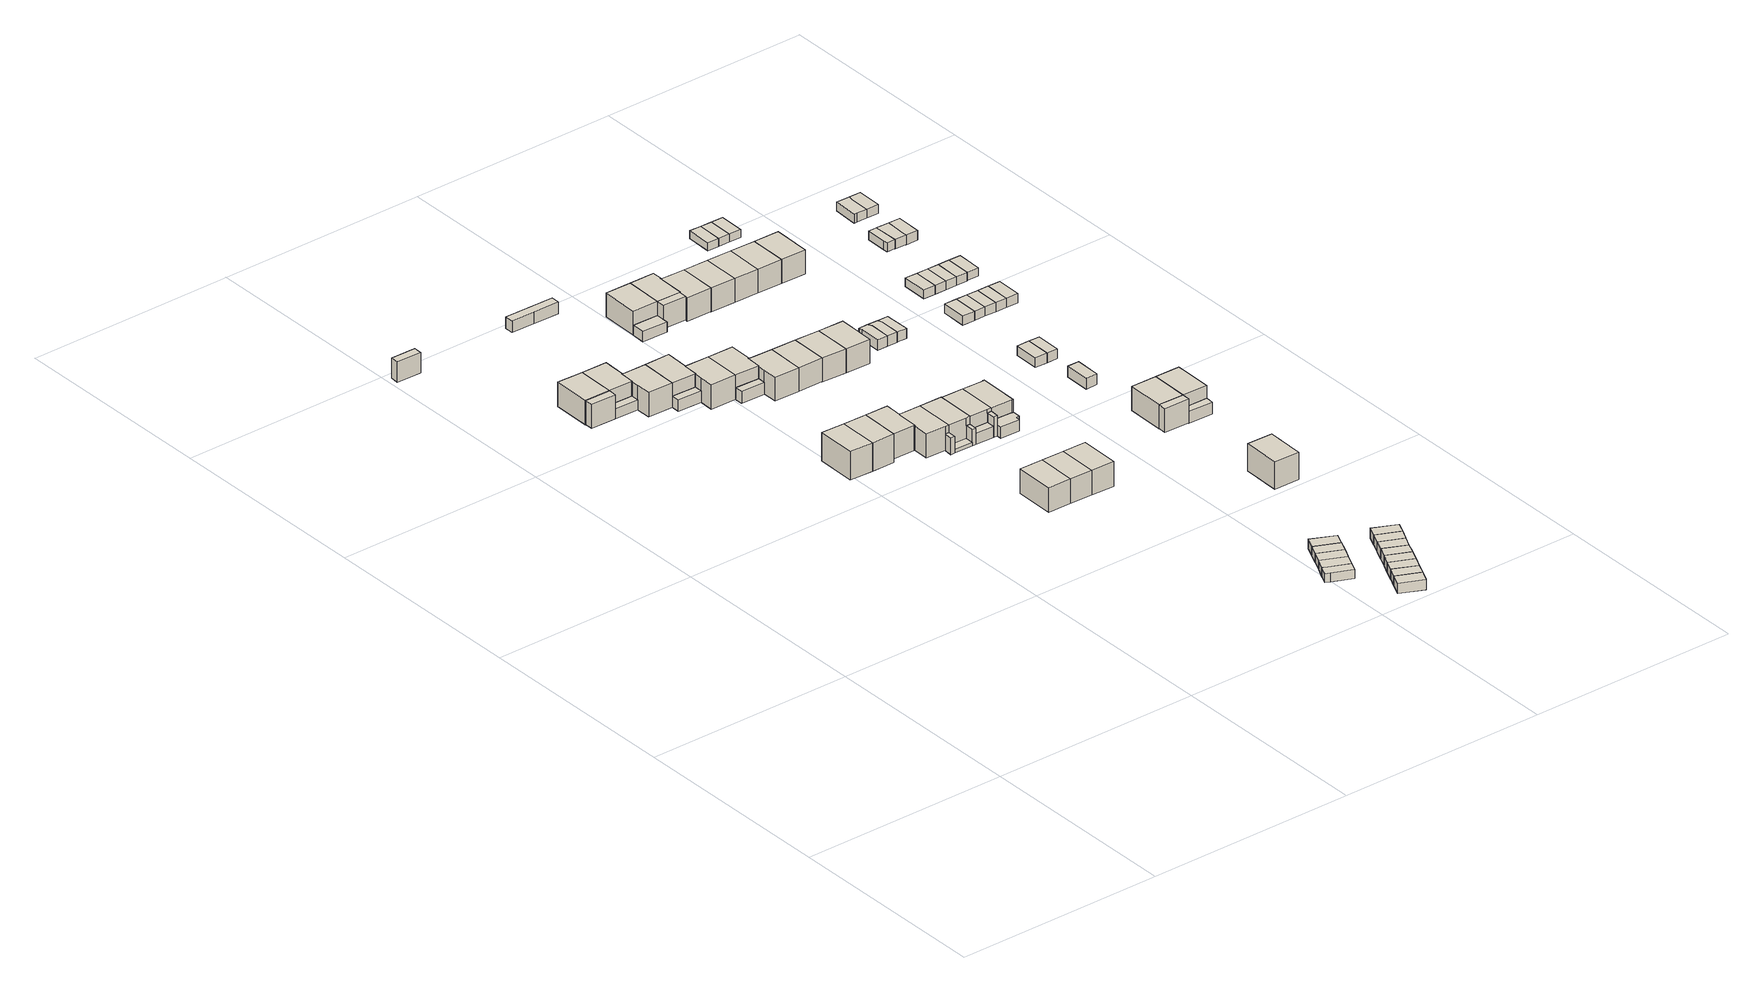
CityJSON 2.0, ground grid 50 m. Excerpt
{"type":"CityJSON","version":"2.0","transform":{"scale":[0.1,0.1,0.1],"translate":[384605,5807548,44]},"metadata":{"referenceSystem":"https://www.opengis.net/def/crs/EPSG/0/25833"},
"CityObjects":{
"building1":{"type":"Building","attributes":{"Gemeindeschluessel":"11000006","BezugspunktDach":"2200","function":"51009_1610","measuredHeight":4.75,"storeysAboveGround":0},"address":[{"country":"Germany","locality":"Berlin"}],"geometry":[{"type":"Solid","lod":"1","boundaries":[[[[0,1,2,3]],[[4,5,6,7]],[[4,7,3,2]],[[5,4,2,1]],[[6,5,1,0]],[[7,6,0,3]]]]}]},
"building2":{"type":"Building","attributes":{"Gemeindeschluessel":"11000006","function":"31001_1010"},"address":[{"country":"Germany","locality":"Berlin","thoroughfareNumber":"34","thoroughfareName":"Gronauer Weg"}],"children":["building2-1","building2-2"]},
"building2-1":{"type":"BuildingPart","attributes":{"BezugspunktDach":"2200","measuredHeight":5.74,"storeysAboveGround":2},"parents":["building2"],"geometry":[{"type":"MultiSurface","lod":"1","boundaries":[[[8,9,10,11]],[[12,13,14,15]],[[12,15,11,10]],[[13,12,10,9]],[[14,13,9,8]],[[15,14,16,17]],[[17,16,8,11]]]}]},
"building2-2":{"type":"BuildingPart","attributes":{"BezugspunktDach":"2200","measuredHeight":5.7,"storeysAboveGround":2},"parents":["building2"],"geometry":[{"type":"Solid","lod":"1","boundaries":[[[[18,8,11,19]],[[17,16,20,21]],[[17,21,19,11]],[[20,16,8,18]],[[21,20,18,19]],[[16,17,11,8]]]]}]},
"building3":{"type":"Building","attributes":{"Gemeindeschluessel":"11000006","function":"31001_1010"},"address":[{"country":"Germany","locality":"Berlin","thoroughfareNumber":"32","thoroughfareName":"Gronauer Weg"}],"children":["building3-1","building3-2"]},
"building3-1":{"type":"BuildingPart","attributes":{"BezugspunktDach":"2200","measuredHeight":5.83,"storeysAboveGround":2},"parents":["building3"],"geometry":[{"type":"MultiSurface","lod":"1","boundaries":[[[22,23,24,25,26,9,8]],[[27,28,29,30,31,32,33]],[[27,33,8,9]],[[28,27,9,26]],[[29,28,26,25]],[[30,29,25,24]],[[31,30,24,23]],[[32,31,23,22]],[[34,35,36,14,33,32,22,8]],[[14,36,35,34]]]}]},
"building3-2":{"type":"BuildingPart","attributes":{"BezugspunktDach":"2200","measuredHeight":2.44,"storeysAboveGround":2},"parents":["building3"],"geometry":[{"type":"Solid","lod":"1","boundaries":[[[[37,35,34,38]],[[14,36,39,40]],[[14,40,38,34]],[[39,36,35,37]],[[40,39,37,38]],[[36,14,34,35]]]]}]},
"building4":{"type":"Building","attributes":{"Gemeindeschluessel":"11000006","BezugspunktDach":"2200","function":"31001_1010","measuredHeight":5.81,"storeysAboveGround":2},"address":[{"country":"Germany","locality":"Berlin","thoroughfareNumber":"30","thoroughfareName":"Gronauer Weg"}],"geometry":[{"type":"Solid","lod":"1","boundaries":[[[[41,42,25,24,23,22,43,44]],[[39,36,45,46,47,48,49,50]],[[39,50,44,43]],[[36,39,43,22]],[[45,36,22,23]],[[46,45,23,24]],[[47,46,24,25]],[[48,47,25,42]],[[49,48,42,41]],[[50,49,41,44]]]]}]},
"building5":{"type":"Building","attributes":{"Gemeindeschluessel":"11000006","BezugspunktDach":"2200","function":"31001_1010","measuredHeight":6.76,"storeysAboveGround":2},"address":[{"country":"Germany","locality":"Berlin","thoroughfareNumber":"48","thoroughfareName":"Gronauer Weg"}],"geometry":[{"type":"Solid","lod":"1","boundaries":[[[[51,52,53,54]],[[55,56,57,58]],[[55,58,54,53]],[[56,55,53,52]],[[57,56,52,51]],[[58,57,51,54]]]]}]},
"building6":{"type":"Building","attributes":{"Gemeindeschluessel":"11000006","function":"31001_1010"},"address":[{"country":"Germany","locality":"Berlin","thoroughfareNumber":"28","thoroughfareName":"Gronauer Weg"}],"children":["building6-1","building6-2"]},
"building6-1":{"type":"BuildingPart","attributes":{"BezugspunktDach":"2200","measuredHeight":5.73,"storeysAboveGround":2},"parents":["building6"],"geometry":[{"type":"MultiSurface","lod":"1","boundaries":[[[59,60,61,62,63,42,41]],[[48,64,65,66,67,68,49]],[[48,49,41,42]],[[64,48,42,63]],[[65,64,63,62]],[[66,65,62,61]],[[67,66,61,60]],[[68,67,60,59]],[[69,70,71,72,59,41]],[[49,68,72,71,70,69]]]}]},
"building6-2":{"type":"BuildingPart","attributes":{"BezugspunktDach":"2200","measuredHeight":2.62,"storeysAboveGround":2},"parents":["building6"],"geometry":[{"type":"Solid","lod":"1","boundaries":[[[[73,71,70,74]],[[49,68,75,76]],[[49,76,74,70]],[[75,68,71,73]],[[76,75,73,74]],[[68,49,70,71]]]]}]},
"building7":{"type":"Building","attributes":{"Gemeindeschluessel":"11000006","BezugspunktDach":"2200","function":"31001_1010","measuredHeight":6.75,"storeysAboveGround":2},"address":[{"country":"Germany","locality":"Berlin","thoroughfareNumber":"46","thoroughfareName":"Gronauer Weg"}],"geometry":[{"type":"Solid","lod":"1","boundaries":[[[[77,78,52,51]],[[56,79,80,57]],[[56,57,51,52]],[[79,56,52,78]],[[80,79,78,77]],[[57,80,77,51]]]]}]},
"building8":{"type":"Building","attributes":{"Gemeindeschluessel":"11000006","BezugspunktDach":"2200","function":"31001_1010","measuredHeight":5.73,"storeysAboveGround":2},"address":[{"country":"Germany","locality":"Berlin","thoroughfareNumber":"26","thoroughfareName":"Gronauer Weg"}],"geometry":[{"type":"Solid","lod":"1","boundaries":[[[[81,82,62,61,60,59,83,84]],[[75,68,67,66,65,85,86,87]],[[75,87,84,83]],[[68,75,83,59]],[[67,68,59,60]],[[66,67,60,61]],[[65,66,61,62]],[[85,65,62,82]],[[86,85,82,81]],[[87,86,81,84]]]]}]},
"building9":{"type":"Building","attributes":{"Gemeindeschluessel":"11000006","BezugspunktDach":"2200","function":"51009_1610","measuredHeight":2.77,"storeysAboveGround":0},"address":[{"country":"Germany","locality":"Berlin"}],"geometry":[{"type":"Solid","lod":"1","boundaries":[[[[88,89,90,91,92,93]],[[94,95,96,97,98,99]],[[94,99,93,92]],[[95,94,92,91]],[[96,95,91,90]],[[97,96,90,89]],[[98,97,89,88]],[[99,98,88,93]]]]}]},
"building10":{"type":"Building","attributes":{"Gemeindeschluessel":"11000006","BezugspunktDach":"2200","function":"31001_1010","measuredHeight":5.86,"storeysAboveGround":2},"address":[{"country":"Germany","locality":"Berlin","thoroughfareNumber":"44","thoroughfareName":"Gronauer Weg"}],"geometry":[{"type":"Solid","lod":"1","boundaries":[[[[100,101,102,103,104,78,77]],[[105,106,107,108,109,110,111]],[[105,111,77,78]],[[106,105,78,104]],[[107,106,104,103]],[[108,107,103,102]],[[109,108,102,101]],[[110,109,101,100]],[[111,110,100,77]]]]}]},
"building11":{"type":"Building","attributes":{"Gemeindeschluessel":"11000006","BezugspunktDach":"2200","function":"31001_1010","measuredHeight":5.91,"storeysAboveGround":2},"address":[{"country":"Germany","locality":"Berlin","thoroughfareNumber":"54","thoroughfareName":"Gronauer Weg"}],"geometry":[{"type":"Solid","lod":"1","boundaries":[[[[112,113,114,115]],[[116,117,118,119]],[[116,119,115,114]],[[117,116,114,113]],[[118,117,113,112]],[[119,118,112,115]]]]}]},
"building12":{"type":"Building","attributes":{"Gemeindeschluessel":"11000006","function":"31001_1010"},"address":[{"country":"Germany","locality":"Berlin","thoroughfareNumber":"24","thoroughfareName":"Gronauer Weg"}],"children":["building12-1","building12-2"]},
"building12-1":{"type":"BuildingPart","attributes":{"BezugspunktDach":"2200","measuredHeight":5.72,"storeysAboveGround":2},"parents":["building12"],"geometry":[{"type":"MultiSurface","lod":"1","boundaries":[[[120,121,122,123,124,82,81]],[[85,125,126,127,128,129,86]],[[85,86,81,82]],[[125,85,82,124]],[[126,125,124,123]],[[127,126,123,122]],[[128,127,122,121]],[[129,128,121,120]],[[130,131,129,120,81]],[[86,129,131,130]]]}]},
"building12-2":{"type":"BuildingPart","attributes":{"BezugspunktDach":"2200","measuredHeight":2.72,"storeysAboveGround":2},"parents":["building12"],"geometry":[{"type":"Solid","lod":"1","boundaries":[[[[132,131,130,133]],[[86,129,134,135]],[[86,135,133,130]],[[134,129,131,132]],[[135,134,132,133]],[[129,86,130,131]]]]}]},
"building13":{"type":"Building","attributes":{"Gemeindeschluessel":"11000006","function":"31001_1010"},"address":[{"country":"Germany","locality":"Berlin","thoroughfareNumber":"42","thoroughfareName":"Gronauer Weg"}],"children":["building13-1","building13-2"]},
"building13-1":{"type":"BuildingPart","attributes":{"BezugspunktDach":"2200","measuredHeight":5.77,"storeysAboveGround":2},"parents":["building13"],"geometry":[{"type":"MultiSurface","lod":"1","boundaries":[[[136,137,138,103,102,101,100,139]],[[140,141,142,143,144,145,146,147]],[[140,147,139,100]],[[141,140,100,101]],[[142,141,101,102]],[[143,142,102,103]],[[144,143,103,138]],[[145,144,138,137]],[[147,146,136,139]],[[145,148,149,146]]]}]},
"building13-2":{"type":"BuildingPart","attributes":{"BezugspunktDach":"2200","measuredHeight":4.02,"storeysAboveGround":2},"parents":["building13"],"geometry":[{"type":"Solid","lod":"1","boundaries":[[[[150,148,149,151]],[[146,145,152,153]],[[146,153,151,149]],[[152,145,148,150]],[[153,152,150,151]],[[145,146,149,148]]]]}]},
"building14":{"type":"Building","attributes":{"Gemeindeschluessel":"11000006","BezugspunktDach":"2200","function":"31001_1010","measuredHeight":5.62,"storeysAboveGround":2},"address":[{"country":"Germany","locality":"Berlin","thoroughfareNumber":"22","thoroughfareName":"Gronauer Weg"}],"geometry":[{"type":"Solid","lod":"1","boundaries":[[[[154,155,156,157,158,159,160,161]],[[162,163,164,165,166,167,168,169]],[[162,169,161,160]],[[163,162,160,159]],[[164,163,159,158]],[[165,164,158,157]],[[166,165,157,156]],[[167,166,156,155]],[[168,167,155,154]],[[169,168,154,161]]]]}]},
"building15":{"type":"Building","attributes":{"Gemeindeschluessel":"11000006","BezugspunktDach":"2200","function":"31001_1010","measuredHeight":5.91,"storeysAboveGround":2},"address":[{"country":"Germany","locality":"Berlin","thoroughfareNumber":"52","thoroughfareName":"Gronauer Weg"}],"geometry":[{"type":"Solid","lod":"1","boundaries":[[[[170,171,113,112]],[[117,172,173,118]],[[117,118,112,113]],[[172,117,113,171]],[[173,172,171,170]],[[118,173,170,112]]]]}]},
"building16":{"type":"Building","attributes":{"Gemeindeschluessel":"11000006","BezugspunktDach":"2200","function":"51009_1610","measuredHeight":0.943,"storeysAboveGround":0},"address":[{"country":"Germany","locality":"Berlin"}],"geometry":[{"type":"Solid","lod":"1","boundaries":[[[[174,175,176,177]],[[145,178,179,152]],[[145,152,177,176]],[[178,145,176,175]],[[179,178,175,174]],[[152,179,174,177]]]]}]},
"building17":{"type":"Building","attributes":{"Gemeindeschluessel":"11000006","BezugspunktDach":"2200","function":"31001_2463","measuredHeight":2.13,"storeysAboveGround":1},"address":[{"country":"Germany","locality":"Berlin","thoroughfareNumber":"39 (1)","thoroughfareName":"Westfalenring"}],"geometry":[{"type":"Solid","lod":"1","boundaries":[[[[180,181,182,183,184,185]],[[186,187,188,189,190,191]],[[186,191,185,184]],[[187,186,184,183]],[[188,187,183,182]],[[189,188,182,181]],[[190,189,181,180]],[[191,190,180,185]]]]}]},
"building18":{"type":"Building","attributes":{"Gemeindeschluessel":"11000006","function":"31001_1010"},"address":[{"country":"Germany","locality":"Berlin","thoroughfareNumber":"40","thoroughfareName":"Gronauer Weg"}],"children":["building18-1","building18-2"]},
"building18-1":{"type":"BuildingPart","attributes":{"BezugspunktDach":"2200","measuredHeight":5.74,"storeysAboveGround":2},"parents":["building18"],"geometry":[{"type":"MultiSurface","lod":"1","boundaries":[[[192,193,194,138,137]],[[144,195,196,178,145]],[[144,145,137,138]],[[195,144,138,194]],[[196,195,194,193]],[[197,198,193,192]],[[145,178,192,137]],[[178,196,198,197]]]}]},
"building18-2":{"type":"BuildingPart","attributes":{"BezugspunktDach":"2200","measuredHeight":3.87,"storeysAboveGround":2},"parents":["building18"],"geometry":[{"type":"Solid","lod":"1","boundaries":[[[[199,198,197,200]],[[178,196,201,179]],[[178,179,200,197]],[[201,196,198,199]],[[179,201,199,200]],[[196,178,197,198]]]]}]},
"building19":{"type":"Building","attributes":{"Gemeindeschluessel":"11000006","function":"31001_1010"},"address":[{"country":"Germany","locality":"Berlin","thoroughfareNumber":"14","thoroughfareName":"Gronauer Weg"}],"children":["building19-1","building19-2"]},
"building19-1":{"type":"BuildingPart","attributes":{"BezugspunktDach":"2200","measuredHeight":5.7,"storeysAboveGround":2},"parents":["building19"],"geometry":[{"type":"MultiSurface","lod":"1","boundaries":[[[202,203,204,205]],[[206,207,208,209]],[[206,209,205,204]],[[207,206,204,203]],[[208,207,203,202]],[[210,211,208,209,208,202,205]],[[209,208,211,210]]]}]},
"building19-2":{"type":"BuildingPart","attributes":{"BezugspunktDach":"2200","measuredHeight":2.43,"storeysAboveGround":2},"parents":["building19"],"geometry":[{"type":"Solid","lod":"1","boundaries":[[[[212,213,211,210,214]],[[209,208,215,216,217]],[[209,217,214,210]],[[215,208,211,213]],[[216,215,213,212]],[[217,216,212,214]],[[209,210,211,208]]]]}]},
"building20":{"type":"Building","attributes":{"Gemeindeschluessel":"11000006","BezugspunktDach":"2200","function":"31001_2463","measuredHeight":2.17,"storeysAboveGround":1},"address":[{"country":"Germany","locality":"Berlin","thoroughfareNumber":"36 (1)","thoroughfareName":"Gronauer Weg"}],"geometry":[{"type":"Solid","lod":"1","boundaries":[[[[183,182,218,219,184]],[[220,221,222,223,224]],[[220,224,184,219]],[[221,220,219,218]],[[222,221,218,182]],[[223,222,182,183]],[[224,223,183,184]]]]}]},
"building21":{"type":"Building","attributes":{"Gemeindeschluessel":"11000006","BezugspunktDach":"2200","function":"31001_1010","measuredHeight":5.66,"storeysAboveGround":2},"address":[{"country":"Germany","locality":"Berlin","thoroughfareNumber":"20","thoroughfareName":"Gronauer Weg"}],"geometry":[{"type":"Solid","lod":"1","boundaries":[[[[225,226,155,154]],[[167,227,228,168]],[[167,168,154,155]],[[227,167,155,226]],[[228,227,226,225]],[[168,228,225,154]]]]}]},
"building22":{"type":"Building","attributes":{"Gemeindeschluessel":"11000006","BezugspunktDach":"2200","function":"31001_1010","measuredHeight":5.88,"storeysAboveGround":2},"address":[{"country":"Germany","locality":"Berlin","thoroughfareNumber":"50","thoroughfareName":"Gronauer Weg"}],"geometry":[{"type":"Solid","lod":"1","boundaries":[[[[229,230,231,171,170]],[[172,232,233,234,173]],[[172,173,170,171]],[[232,172,171,231]],[[233,232,231,230]],[[234,233,230,229]],[[173,234,229,170]]]]}]},
"building23":{"type":"Building","attributes":{"Gemeindeschluessel":"11000006","BezugspunktDach":"2200","function":"51009_1610","measuredHeight":2.6,"storeysAboveGround":0},"address":[{"country":"Germany","locality":"Berlin"}],"geometry":[{"type":"Solid","lod":"1","boundaries":[[[[235,236,237,238]],[[196,239,240,201]],[[196,201,238,237]],[[239,196,237,236]],[[240,239,236,235]],[[201,240,235,238]]]]}]},
"building24":{"type":"Building","attributes":{"Gemeindeschluessel":"11000006","BezugspunktDach":"2200","function":"31001_2463","measuredHeight":2.2,"storeysAboveGround":1},"address":[{"country":"Germany","locality":"Berlin","thoroughfareNumber":"54 (1)","thoroughfareName":"Gronauer Weg"}],"geometry":[{"type":"Solid","lod":"1","boundaries":[[[[218,241,242,219]],[[243,244,221,220]],[[243,220,219,242]],[[244,243,242,241]],[[221,244,241,218]],[[220,221,218,219]]]]}]},
"building25":{"type":"Building","attributes":{"Gemeindeschluessel":"11000006","BezugspunktDach":"2200","function":"31001_2463","measuredHeight":2.37,"storeysAboveGround":1},"address":[{"country":"Germany","locality":"Berlin","thoroughfareNumber":"37 (1)","thoroughfareName":"Gronauer Weg"}],"geometry":[{"type":"Solid","lod":"1","boundaries":[[[[245,246,247,248]],[[249,250,251,252]],[[249,252,248,247]],[[250,249,247,246]],[[251,250,246,245]],[[252,251,245,248]]]]}]},
"building26":{"type":"Building","attributes":{"Gemeindeschluessel":"11000006","BezugspunktDach":"2200","function":"51009_1610","measuredHeight":5.59,"storeysAboveGround":0},"address":[{"country":"Germany","locality":"Berlin"}],"geometry":[{"type":"Solid","lod":"1","boundaries":[[[[253,254,202,255]],[[256,257,258,259]],[[256,259,255,202]],[[257,256,202,254]],[[258,257,254,253]],[[259,258,253,255]]]]}]},
"building27":{"type":"Building","attributes":{"Gemeindeschluessel":"11000006","function":"31001_1010"},"address":[{"country":"Germany","locality":"Berlin","thoroughfareNumber":"38","thoroughfareName":"Gronauer Weg"}],"children":["building27-1","building27-2"]},
"building27-1":{"type":"BuildingPart","attributes":{"BezugspunktDach":"2200","measuredHeight":5.71,"storeysAboveGround":2},"parents":["building27"],"geometry":[{"type":"MultiSurface","lod":"1","boundaries":[[[260,261,262,263,264]],[[195,265,266,239,196]],[[195,196,264,263]],[[265,195,263,262]],[[266,265,262,261]],[[267,268,261,260]],[[196,239,260,264]],[[239,266,268,267]]]}]},
"building27-2":{"type":"BuildingPart","attributes":{"BezugspunktDach":"2200","measuredHeight":4.93,"storeysAboveGround":2},"parents":["building27"],"geometry":[{"type":"MultiSurface","lod":"1","boundaries":[[[269,268,267,270]],[[239,266,271,240]],[[239,240,270,267]],[[266,239,266,272]],[[271,266,268,269]],[[240,271,269,270]],[[272,266,239,267,268]]]}]},
"building28":{"type":"Building","attributes":{"Gemeindeschluessel":"11000006","BezugspunktDach":"2200","function":"31001_2463","measuredHeight":2.23,"storeysAboveGround":1},"address":[{"country":"Germany","locality":"Berlin","thoroughfareNumber":"26 (1)","thoroughfareName":"Gronauer Weg"}],"geometry":[{"type":"Solid","lod":"1","boundaries":[[[[241,273,274,242]],[[275,276,244,243]],[[275,243,242,274]],[[276,275,274,273]],[[244,276,273,241]],[[243,244,241,242]]]]}]},
"building29":{"type":"Building","attributes":{"Gemeindeschluessel":"11000006","BezugspunktDach":"2200","function":"31001_2463","measuredHeight":2.43,"storeysAboveGround":1},"address":[{"country":"Germany","locality":"Berlin","thoroughfareNumber":"38 (1)","thoroughfareName":"Gronauer Weg"}],"geometry":[{"type":"Solid","lod":"1","boundaries":[[[[246,277,278,247]],[[279,280,250,249]],[[279,249,247,278]],[[280,279,278,277]],[[250,280,277,246]],[[249,250,246,247]]]]}]},
"building30":{"type":"Building","attributes":{"Gemeindeschluessel":"11000006","BezugspunktDach":"2200","function":"31001_1010","measuredHeight":5.65,"storeysAboveGround":2},"address":[{"country":"Germany","locality":"Berlin","thoroughfareNumber":"12","thoroughfareName":"Gronauer Weg"}],"geometry":[{"type":"Solid","lod":"1","boundaries":[[[[254,281,282,283,284,203,202]],[[207,285,286,287,288,289,208]],[[207,208,202,203]],[[285,207,203,284]],[[286,285,284,283]],[[287,286,283,282]],[[288,287,282,281]],[[289,288,281,254]],[[208,289,254,202]]]]}]},
"building31":{"type":"Building","attributes":{"Gemeindeschluessel":"11000006","BezugspunktDach":"2200","function":"31001_2463","measuredHeight":2.23,"storeysAboveGround":1},"address":[{"country":"Germany","locality":"Berlin","thoroughfareNumber":"28 (1)","thoroughfareName":"Gronauer Weg"}],"geometry":[{"type":"Solid","lod":"1","boundaries":[[[[273,290,291,274]],[[292,293,276,275]],[[292,275,274,291]],[[293,292,291,290]],[[276,293,290,273]],[[275,276,273,274]]]]}]},
"building32":{"type":"Building","attributes":{"Gemeindeschluessel":"11000006","BezugspunktDach":"2200","function":"31001_1010","measuredHeight":5.7,"storeysAboveGround":2},"address":[{"country":"Germany","locality":"Berlin","thoroughfareNumber":"18","thoroughfareName":"Gronauer Weg"}],"geometry":[{"type":"Solid","lod":"1","boundaries":[[[[294,295,226,225]],[[296,297,298,299]],[[296,299,225,226]],[[297,296,226,295]],[[298,297,295,294]],[[299,298,294,225]]]]}]},
"building33":{"type":"Building","attributes":{"Gemeindeschluessel":"11000006","BezugspunktDach":"2200","function":"31001_2463","measuredHeight":2.46,"storeysAboveGround":1},"address":[{"country":"Germany","locality":"Berlin","thoroughfareNumber":"40 (1)","thoroughfareName":"Gronauer Weg"}],"geometry":[{"type":"Solid","lod":"1","boundaries":[[[[277,300,301,278]],[[302,303,304,305]],[[302,305,278,301]],[[303,302,301,300]],[[304,303,300,277]],[[305,304,277,278]]]]}]},
"building34":{"type":"Building","attributes":{"Gemeindeschluessel":"11000006","BezugspunktDach":"2200","function":"31001_2463","measuredHeight":2.47,"storeysAboveGround":1},"address":[{"country":"Germany","locality":"Berlin","thoroughfareNumber":"42 (1)","thoroughfareName":"Gronauer Weg"}],"geometry":[{"type":"Solid","lod":"1","boundaries":[[[[300,306,307,301]],[[308,309,303,302]],[[308,302,301,307]],[[309,308,307,306]],[[303,309,306,300]],[[302,303,300,301]]]]}]},
"building35":{"type":"Building","attributes":{"Gemeindeschluessel":"11000006","function":"31001_1010"},"address":[{"country":"Germany","locality":"Berlin","thoroughfareNumber":"36","thoroughfareName":"Gronauer Weg"}],"children":["building35-1","building35-2"]},
"building35-1":{"type":"BuildingPart","attributes":{"BezugspunktDach":"2200","measuredHeight":5.7,"storeysAboveGround":2},"parents":["building35"],"geometry":[{"type":"MultiSurface","lod":"1","boundaries":[[[310,311,312,313,314,315,262,261]],[[265,316,317,318,319,320,321,266]],[[265,266,261,262]],[[316,265,262,315]],[[317,316,315,314]],[[318,317,314,313]],[[319,318,313,312]],[[320,322,323,312,311]],[[321,320,311,310]],[[324,325,310,261]],[[319,323,322,320]],[[266,321,325,324]]]}]},
"building35-2":{"type":"BuildingPart","attributes":{"BezugspunktDach":"2200","measuredHeight":2.66,"storeysAboveGround":2},"parents":["building35"],"geometry":[{"type":"Solid","lod":"1","boundaries":[[[[326,327,328,323,322,325,324,329,330]],[[271,266,321,320,319,331,332,333,334]],[[271,334,330,329]],[[266,271,329,324]],[[320,321,325,322]],[[331,319,323,328]],[[332,331,328,327]],[[333,332,327,326]],[[334,333,326,330]],[[321,266,324,325]],[[319,320,322,323]]]]}]},
"building36":{"type":"Building","attributes":{"Gemeindeschluessel":"11000006","BezugspunktDach":"2200","function":"31001_1010","measuredHeight":5.66,"storeysAboveGround":2},"address":[{"country":"Germany","locality":"Berlin","thoroughfareNumber":"10","thoroughfareName":"Gronauer Weg"}],"geometry":[{"type":"Solid","lod":"1","boundaries":[[[[335,336,337,338,339,340,341,342]],[[343,289,288,287,286,344,345,346]],[[343,346,342,341]],[[289,343,341,340]],[[288,289,340,339]],[[287,288,339,338]],[[286,287,338,337]],[[344,286,337,336]],[[345,344,336,335]],[[346,345,335,342]]]]}]},
"building37":{"type":"Building","attributes":{"Gemeindeschluessel":"11000006","BezugspunktDach":"2200","function":"31001_2463","measuredHeight":2.47,"storeysAboveGround":1},"address":[{"country":"Germany","locality":"Berlin","thoroughfareNumber":"44 (1)","thoroughfareName":"Gronauer Weg"}],"geometry":[{"type":"Solid","lod":"1","boundaries":[[[[306,347,348,307]],[[349,350,309,308]],[[349,308,307,348]],[[350,349,348,347]],[[309,350,347,306]],[[308,309,306,307]]]]}]},
"building38":{"type":"Building","attributes":{"Gemeindeschluessel":"11000006","BezugspunktDach":"2200","function":"31001_1010","measuredHeight":5.75,"storeysAboveGround":2},"address":[{"country":"Germany","locality":"Berlin","thoroughfareNumber":"16","thoroughfareName":"Gronauer Weg"}],"geometry":[{"type":"Solid","lod":"1","boundaries":[[[[351,352,295,294]],[[297,353,354,298]],[[297,298,294,295]],[[353,297,295,352]],[[354,353,352,351]],[[298,354,351,294]]]]}]},
"building39":{"type":"Building","attributes":{"Gemeindeschluessel":"11000006","BezugspunktDach":"2200","function":"31001_2463","measuredHeight":2.47,"storeysAboveGround":1},"address":[{"country":"Germany","locality":"Berlin","thoroughfareNumber":"48 (1)","thoroughfareName":"Gronauer Weg"}],"geometry":[{"type":"Solid","lod":"1","boundaries":[[[[347,355,356,348]],[[357,358,350,349]],[[357,349,348,356]],[[358,357,356,355]],[[350,358,355,347]],[[349,350,347,348]]]]}]},
"building40":{"type":"Building","attributes":{"Gemeindeschluessel":"11000006","BezugspunktDach":"2200","function":"31001_2463","measuredHeight":2.46,"storeysAboveGround":1},"address":[{"country":"Germany","locality":"Berlin","thoroughfareNumber":"16 (1)","thoroughfareName":"Gronauer Weg"}],"geometry":[{"type":"Solid","lod":"1","boundaries":[[[[355,359,360,356]],[[361,362,363,364]],[[361,364,356,360]],[[362,361,360,359]],[[363,362,359,355]],[[364,363,355,356]]]]}]},
"building41":{"type":"Building","attributes":{"Gemeindeschluessel":"11000006","BezugspunktDach":"2200","function":"31001_2463","measuredHeight":2.42,"storeysAboveGround":1},"address":[{"country":"Germany","locality":"Berlin","thoroughfareNumber":"35 (1)","thoroughfareName":"Gronauer Weg"}],"geometry":[{"type":"Solid","lod":"1","boundaries":[[[[359,365,366,360]],[[367,368,362,361]],[[367,361,360,366]],[[368,367,366,365]],[[362,368,365,359]],[[361,362,359,360]]]]}]},
"building42":{"type":"Building","attributes":{"Gemeindeschluessel":"11000006","BezugspunktDach":"2200","function":"31001_1010","measuredHeight":5.71,"storeysAboveGround":2},"address":[{"country":"Germany","locality":"Berlin","thoroughfareNumber":"8","thoroughfareName":"Gronauer Weg"}],"geometry":[{"type":"Solid","lod":"1","boundaries":[[[[369,370,336,335]],[[371,372,373,374]],[[371,374,335,336]],[[372,371,336,370]],[[373,372,370,369]],[[374,373,369,335]]]]}]},
"building43":{"type":"Building","attributes":{"Gemeindeschluessel":"11000006","BezugspunktDach":"2200","function":"31001_2463","measuredHeight":2.44,"storeysAboveGround":1},"address":[{"country":"Germany","locality":"Berlin","thoroughfareNumber":"14 (1)","thoroughfareName":"Gronauer Weg"}],"geometry":[{"type":"Solid","lod":"1","boundaries":[[[[375,376,377,378,379,380]],[[381,382,383,384,385,386]],[[381,386,380,379]],[[382,381,379,378]],[[383,382,378,377]],[[384,383,377,376]],[[385,384,376,375]],[[386,385,375,380]]]]}]},
"building44":{"type":"Building","attributes":{"Gemeindeschluessel":"11000006","BezugspunktDach":"2200","function":"31001_1010","measuredHeight":5.7,"storeysAboveGround":2},"address":[{"country":"Germany","locality":"Berlin","thoroughfareNumber":"6","thoroughfareName":"Gronauer Weg"}],"geometry":[{"type":"Solid","lod":"1","boundaries":[[[[387,388,370,369]],[[372,389,390,373]],[[372,373,369,370]],[[389,372,370,388]],[[390,389,388,387]],[[373,390,387,369]]]]}]},
"building45":{"type":"Building","attributes":{"Gemeindeschluessel":"11000006","BezugspunktDach":"2200","function":"31001_2463","measuredHeight":2.44,"storeysAboveGround":1},"address":[{"country":"Germany","locality":"Berlin","thoroughfareNumber":"12 (1)","thoroughfareName":"Gronauer Weg"}],"geometry":[{"type":"Solid","lod":"1","boundaries":[[[[378,377,391,392,393,379]],[[394,395,396,383,382,381]],[[394,381,379,393]],[[395,394,393,392]],[[396,395,392,391]],[[383,396,391,377]],[[382,383,377,378]],[[381,382,378,379]]]]}]},
"building46":{"type":"Building","attributes":{"Gemeindeschluessel":"11000006","BezugspunktDach":"2200","function":"31001_1010","measuredHeight":6.57,"storeysAboveGround":2},"address":[{"country":"Germany","locality":"Berlin","thoroughfareNumber":"43","thoroughfareName":"Gronauer Weg"}],"geometry":[{"type":"Solid","lod":"1","boundaries":[[[[397,398,399,400]],[[401,402,403,404]],[[401,404,400,399]],[[402,401,399,398]],[[403,402,398,397]],[[404,403,397,400]]]]}]},
"building47":{"type":"Building","attributes":{"Gemeindeschluessel":"11000006","BezugspunktDach":"2200","function":"31001_2463","measuredHeight":2.41,"storeysAboveGround":1},"address":[{"country":"Germany","locality":"Berlin","thoroughfareNumber":"6 (1)","thoroughfareName":"Gronauer Weg"}],"geometry":[{"type":"Solid","lod":"1","boundaries":[[[[392,391,405,406,393]],[[407,408,409,410,411]],[[407,411,393,406]],[[408,407,406,405]],[[409,408,405,391]],[[410,409,391,392]],[[411,410,392,393]]]]}]},
"building48":{"type":"Building","attributes":{"Gemeindeschluessel":"11000006","BezugspunktDach":"2200","function":"31001_1010","measuredHeight":5.68,"storeysAboveGround":2},"address":[{"country":"Germany","locality":"Berlin","thoroughfareNumber":"4","thoroughfareName":"Gronauer Weg"}],"geometry":[{"type":"Solid","lod":"1","boundaries":[[[[412,413,388,387]],[[389,414,415,390]],[[389,390,387,388]],[[414,389,388,413]],[[415,414,413,412]],[[390,415,412,387]]]]}]},
"building49":{"type":"Building","attributes":{"Gemeindeschluessel":"11000006","BezugspunktDach":"2200","function":"51009_1610","measuredHeight":5.75,"storeysAboveGround":0},"address":[{"country":"Germany","locality":"Berlin"}],"geometry":[{"type":"Solid","lod":"1","boundaries":[[[[416,417,418,419]],[[420,421,422,423]],[[420,423,419,418]],[[421,420,418,417]],[[422,421,417,416]],[[423,422,416,419]]]]}]},
"building50":{"type":"Building","attributes":{"Gemeindeschluessel":"11000006","BezugspunktDach":"2200","function":"31001_1010","measuredHeight":5.81,"storeysAboveGround":2},"address":[{"country":"Germany","locality":"Berlin","thoroughfareNumber":"33","thoroughfareName":"Gronauer Weg"}],"geometry":[{"type":"Solid","lod":"1","boundaries":[[[[417,424,425,418]],[[426,427,428,429]],[[426,429,418,425]],[[427,426,425,424]],[[428,427,424,417]],[[429,428,417,418]]]]}]},
"building51":{"type":"Building","attributes":{"Gemeindeschluessel":"11000006","BezugspunktDach":"2200","function":"31001_2463","measuredHeight":2.53,"storeysAboveGround":1},"address":[{"country":"Germany","locality":"Berlin","thoroughfareNumber":"27 (1)","thoroughfareName":"Gronauer Weg"}],"geometry":[{"type":"Solid","lod":"1","boundaries":[[[[430,431,432,433]],[[434,435,436,437]],[[434,437,433,432]],[[435,434,432,431]],[[436,435,431,430]],[[437,436,430,433]]]]}]},
"building52":{"type":"Building","attributes":{"Gemeindeschluessel":"11000006","BezugspunktDach":"2200","function":"31001_2463","measuredHeight":2.37,"storeysAboveGround":1},"address":[{"country":"Germany","locality":"Berlin","thoroughfareNumber":"5 (1)","thoroughfareName":"Gronauer Weg"}],"geometry":[{"type":"Solid","lod":"1","boundaries":[[[[438,439,440,441]],[[442,443,444,445]],[[442,445,441,440]],[[443,442,440,439]],[[444,443,439,438]],[[445,444,438,441]]]]}]},
"building53":{"type":"Building","attributes":{"Gemeindeschluessel":"11000006","BezugspunktDach":"2200","function":"31001_1010","measuredHeight":5.75,"storeysAboveGround":2},"address":[{"country":"Germany","locality":"Berlin","thoroughfareNumber":"2","thoroughfareName":"Gronauer Weg"}],"geometry":[{"type":"Solid","lod":"1","boundaries":[[[[446,447,413,412]],[[414,448,449,415]],[[414,415,412,413]],[[448,414,413,447]],[[449,448,447,446]],[[415,449,446,412]]]]}]},
"building54":{"type":"Building","attributes":{"Gemeindeschluessel":"11000006","BezugspunktDach":"2200","function":"31001_2463","measuredHeight":1.92,"storeysAboveGround":1},"address":[{"country":"Germany","locality":"Berlin","thoroughfareNumber":"10 (1)","thoroughfareName":"Gronauer Weg"}],"geometry":[{"type":"Solid","lod":"1","boundaries":[[[[450,451,452,453]],[[454,455,456,457]],[[454,457,453,452]],[[455,454,452,451]],[[456,455,451,450]],[[457,456,450,453]]]]}]},
"building55":{"type":"Building","attributes":{"Gemeindeschluessel":"11000006","function":"31001_1010"},"address":[{"country":"Germany","locality":"Berlin","thoroughfareNumber":"35","thoroughfareName":"Gronauer Weg"}],"children":["building55-1","building55-2"]},
"building55-1":{"type":"BuildingPart","attributes":{"BezugspunktDach":"2200","measuredHeight":5.8,"storeysAboveGround":2},"parents":["building55"],"geometry":[{"type":"MultiSurface","lod":"1","boundaries":[[[458,459,424,417]],[[427,460,461,428]],[[427,428,417,424]],[[460,427,424,459]],[[461,460,459,458]],[[462,463,458,417]],[[428,461,428,464]],[[464,428,461,463,462]]]}]},
"building55-2":{"type":"BuildingPart","attributes":{"BezugspunktDach":"2200","measuredHeight":3.94,"storeysAboveGround":2},"parents":["building55"],"geometry":[{"type":"Solid","lod":"1","boundaries":[[[[465,463,462,466]],[[428,461,467,468]],[[428,468,466,462]],[[467,461,463,465]],[[468,467,465,466]],[[461,428,462,463]]]]}]},
"building56":{"type":"Building","attributes":{"Gemeindeschluessel":"11000006","BezugspunktDach":"2200","function":"31001_2463","measuredHeight":2.38,"storeysAboveGround":1},"address":[{"country":"Germany","locality":"Berlin","thoroughfareNumber":"31A (1)","thoroughfareName":"Gronauer Weg"}],"geometry":[{"type":"Solid","lod":"1","boundaries":[[[[469,470,439,438]],[[443,471,472,444]],[[443,444,438,439]],[[471,443,439,470]],[[472,471,470,469]],[[444,472,469,438]]]]}]},
"building57":{"type":"Building","attributes":{"Gemeindeschluessel":"11000006","BezugspunktDach":"2200","function":"31001_2463","measuredHeight":1.88,"storeysAboveGround":1},"address":[{"country":"Germany","locality":"Berlin","thoroughfareNumber":"57 (1)","thoroughfareName":"Westfalenring"}],"geometry":[{"type":"Solid","lod":"1","boundaries":[[[[473,474,451,450]],[[455,475,476,456]],[[455,456,450,451]],[[475,455,451,474]],[[476,475,474,473]],[[456,476,473,450]]]]}]},
"building58":{"type":"Building","attributes":{"Gemeindeschluessel":"11000006","BezugspunktDach":"2200","function":"31001_2463","measuredHeight":2.12,"storeysAboveGround":1},"address":[{"country":"Germany","locality":"Berlin","thoroughfareNumber":"17 (1)","thoroughfareName":"Gronauer Weg"}],"geometry":[{"type":"Solid","lod":"1","boundaries":[[[[477,478,479,480]],[[481,482,483,484]],[[481,484,480,479]],[[482,481,479,478]],[[483,482,478,477]],[[484,483,477,480]]]]}]},
"building59":{"type":"Building","attributes":{"Gemeindeschluessel":"11000006","BezugspunktDach":"2200","function":"31001_2463","measuredHeight":1.87,"storeysAboveGround":1},"address":[{"country":"Germany","locality":"Berlin","thoroughfareNumber":"59 (1)","thoroughfareName":"Westfalenring"}],"geometry":[{"type":"Solid","lod":"1","boundaries":[[[[485,486,474,473]],[[475,487,488,476]],[[475,476,473,474]],[[487,475,474,486]],[[488,487,486,485]],[[476,488,485,473]]]]}]},
"building60":{"type":"Building","attributes":{"Gemeindeschluessel":"11000006","BezugspunktDach":"2200","function":"31001_2463","measuredHeight":2.16,"storeysAboveGround":1},"address":[{"country":"Germany","locality":"Berlin","thoroughfareNumber":"15 (1)","thoroughfareName":"Gronauer Weg"}],"geometry":[{"type":"Solid","lod":"1","boundaries":[[[[489,490,478,477]],[[482,491,492,483]],[[482,483,477,478]],[[491,482,478,490]],[[492,491,490,489]],[[483,492,489,477]]]]}]},
"building61":{"type":"Building","attributes":{"Gemeindeschluessel":"11000006","BezugspunktDach":"2200","function":"31001_2463","measuredHeight":2.08,"storeysAboveGround":1},"address":[{"country":"Germany","locality":"Berlin","thoroughfareNumber":"37 (1)","thoroughfareName":"Westfalenring"}],"geometry":[{"type":"Solid","lod":"1","boundaries":[[[[493,494,495,496]],[[497,498,499,500]],[[497,500,496,495]],[[498,497,495,494]],[[499,498,494,493]],[[500,499,493,496]]]]}]},
"building62":{"type":"Building","attributes":{"Gemeindeschluessel":"11000006","BezugspunktDach":"2200","function":"31001_2463","measuredHeight":2.16,"storeysAboveGround":1},"address":[{"country":"Germany","locality":"Berlin","thoroughfareNumber":"13 (1)","thoroughfareName":"Gronauer Weg"}],"geometry":[{"type":"Solid","lod":"1","boundaries":[[[[501,502,490,489]],[[491,503,504,492]],[[491,492,489,490]],[[503,491,490,502]],[[504,503,502,501]],[[492,504,501,489]]]]}]},
"building63":{"type":"Building","attributes":{"Gemeindeschluessel":"11000006","BezugspunktDach":"2200","function":"31001_2463","measuredHeight":2.12,"storeysAboveGround":1},"address":[{"country":"Germany","locality":"Berlin","thoroughfareNumber":"47 (1)","thoroughfareName":"Westfalenring"}],"geometry":[{"type":"Solid","lod":"1","boundaries":[[[[505,506,494,493]],[[498,507,508,499]],[[498,499,493,494]],[[507,498,494,506]],[[508,507,506,505]],[[499,508,505,493]]]]}]},
"building64":{"type":"Building","attributes":{"Gemeindeschluessel":"11000006","BezugspunktDach":"2200","function":"31001_2463","measuredHeight":2.16,"storeysAboveGround":1},"address":[{"country":"Germany","locality":"Berlin","thoroughfareNumber":"11 (1)","thoroughfareName":"Gronauer Weg"}],"geometry":[{"type":"Solid","lod":"1","boundaries":[[[[509,510,502,501]],[[503,511,512,504]],[[503,504,501,502]],[[511,503,502,510]],[[512,511,510,509]],[[504,512,509,501]]]]}]},
"building65":{"type":"Building","attributes":{"Gemeindeschluessel":"11000006","BezugspunktDach":"2200","function":"31001_2463","measuredHeight":2.14,"storeysAboveGround":1},"address":[{"country":"Germany","locality":"Berlin","thoroughfareNumber":"47 (2)","thoroughfareName":"Westfalenring"}],"geometry":[{"type":"Solid","lod":"1","boundaries":[[[[513,514,506,505]],[[507,515,516,508]],[[507,508,505,506]],[[515,507,506,514]],[[516,515,514,513]],[[508,516,513,505]]]]}]},
"building66":{"type":"Building","attributes":{"Gemeindeschluessel":"11000006","BezugspunktDach":"2200","function":"31001_2463","measuredHeight":2.13,"storeysAboveGround":1},"address":[{"country":"Germany","locality":"Berlin","thoroughfareNumber":"9 (1)","thoroughfareName":"Gronauer Weg"}],"geometry":[{"type":"Solid","lod":"1","boundaries":[[[[517,518,510,509]],[[511,519,520,512]],[[511,512,509,510]],[[519,511,510,518]],[[520,519,518,517]],[[512,520,517,509]]]]}]},
"building67":{"type":"Building","attributes":{"Gemeindeschluessel":"11000006","BezugspunktDach":"2200","function":"31001_2463","measuredHeight":2.13,"storeysAboveGround":1},"address":[{"country":"Germany","locality":"Berlin","thoroughfareNumber":"49 (1)","thoroughfareName":"Westfalenring"}],"geometry":[{"type":"Solid","lod":"1","boundaries":[[[[521,522,514,513]],[[515,523,524,516]],[[515,516,513,514]],[[523,515,514,522]],[[524,523,522,521]],[[516,524,521,513]]]]}]},
"building68":{"type":"Building","attributes":{"Gemeindeschluessel":"11000006","BezugspunktDach":"2200","function":"31001_2463","measuredHeight":2.09,"storeysAboveGround":1},"address":[{"country":"Germany","locality":"Berlin","thoroughfareNumber":"33 (1)","thoroughfareName":"Westfalenring"}],"geometry":[{"type":"Solid","lod":"1","boundaries":[[[[525,526,527,528,529]],[[530,531,532,533,534]],[[530,534,529,528]],[[531,530,528,527]],[[532,531,527,526]],[[533,532,526,525]],[[534,533,525,529]]]]}]},
"building69":{"type":"Building","attributes":{"Gemeindeschluessel":"11000006","BezugspunktDach":"2200","function":"31001_2463","measuredHeight":2.06,"storeysAboveGround":1},"address":[{"country":"Germany","locality":"Berlin","thoroughfareNumber":"51 (1)","thoroughfareName":"Westfalenring"}],"geometry":[{"type":"Solid","lod":"1","boundaries":[[[[535,536,522,521]],[[537,538,539,540]],[[537,540,521,522]],[[538,537,522,536]],[[539,538,536,535]],[[540,539,535,521]]]]}]},
"building70":{"type":"Building","attributes":{"Gemeindeschluessel":"11000006","BezugspunktDach":"2200","function":"31001_2463","measuredHeight":2.2,"storeysAboveGround":1},"address":[{"country":"Germany","locality":"Berlin","thoroughfareNumber":"35 (1)","thoroughfareName":"Westfalenring"}],"geometry":[{"type":"Solid","lod":"1","boundaries":[[[[541,542,543,544,526,525]],[[545,546,547,548,549,550]],[[545,550,525,526]],[[546,545,526,544]],[[547,546,544,543]],[[548,547,543,542]],[[549,548,542,541]],[[550,549,541,525]]]]}]},
"building71":{"type":"Building","attributes":{"Gemeindeschluessel":"11000006","BezugspunktDach":"2200","function":"31001_2463","measuredHeight":2.27,"storeysAboveGround":1},"address":[{"country":"Germany","locality":"Berlin","thoroughfareNumber":"7 (1)","thoroughfareName":"Gronauer Weg"}],"geometry":[{"type":"Solid","lod":"1","boundaries":[[[[551,552,543,542,541]],[[553,554,555,556,557]],[[553,557,541,542]],[[554,553,542,543]],[[555,554,543,552]],[[556,555,552,551]],[[557,556,551,541]]]]}]},
"building72":{"type":"Building","attributes":{"Gemeindeschluessel":"11000006","BezugspunktDach":"2200","function":"31001_2463","measuredHeight":2.09,"storeysAboveGround":1},"address":[{"country":"Germany","locality":"Berlin","thoroughfareNumber":"31A (1)","thoroughfareName":"Westfalenring"}],"geometry":[{"type":"Solid","lod":"1","boundaries":[[[[558,559,560,561,562,563]],[[564,565,566,567,568,569]],[[564,569,563,562]],[[565,564,562,561]],[[566,565,561,560]],[[567,566,560,559]],[[568,567,559,558]],[[569,568,558,563]]]]}]},
"building73":{"type":"Building","attributes":{"Gemeindeschluessel":"11000006","BezugspunktDach":"2200","function":"31001_2463","measuredHeight":2.11,"storeysAboveGround":1},"address":[{"country":"Germany","locality":"Berlin","thoroughfareNumber":"41 (2)","thoroughfareName":"Westfalenring"}],"geometry":[{"type":"Solid","lod":"1","boundaries":[[[[570,571,561,560,559]],[[566,565,572,573,567]],[[566,567,559,560]],[[565,566,560,561]],[[572,565,561,571]],[[573,572,571,570]],[[567,573,570,559]]]]}]}
},
"vertices":[
[64,1950,66],[65,1970,66],[5,1971,66],[4,1951,66],[5,1971,18],[65,1970,18],[64,1950,18],[4,1951,18],
[259,1581,76],[260,1671,76],[198,1673,76],[197,1582,76],[198,1673,18],[260,1671,18],[259,1581,18],[197,1582,18],[259,1581,19],[197,1582,19],
[258,1561,76],[197,1562,76],[258,1561,19],[197,1562,19],
[317,1580,76],[318,1580,76],[319,1615,76],[321,1615,76],[322,1670,76],[260,1671,17],[322,1670,17],[321,1615,17],[319,1615,17],[318,1580,17],[317,1580,17],[259,1581,17],[259,1581,42],[317,1580,42],[317,1580,18],
[316,1560,42],[258,1561,42],[316,1560,18],[258,1561,18],
[377,1524,76],[379,1614,76],[316,1560,76],[316,1525,76],[318,1580,18],[319,1615,18],[321,1615,18],[379,1614,18],[377,1524,18],[316,1525,18],
[547,1087,76],[548,1181,76],[492,1183,76],[490,1089,76],[492,1183,8],[548,1181,8],[547,1087,8],[490,1089,8],
[435,1522,76],[437,1522,76],[438,1558,76],[439,1558,76],[441,1615,76],[441,1615,18],[439,1558,18],[438,1558,18],[437,1522,18],[435,1522,18],[377,1524,30],[377,1524,45],[435,1522,45],[435,1522,43],
[435,1502,45],[377,1504,45],[435,1502,18],[377,1504,18],
[602,1086,76],[604,1180,76],[604,1180,8],[602,1086,8],
[496,1467,76],[498,1557,76],[435,1502,76],[434,1468,76],[498,1557,18],[496,1467,18],[434,1468,18],
[364,1954,46],[426,1953,46],[427,1973,46],[364,1974,46],[307,1975,46],[307,1955,46],[307,1975,18],[364,1974,18],[427,1973,18],[426,1953,18],[364,1954,18],[307,1955,18],
[655,1085,76],[657,1085,76],[658,1139,76],[659,1139,76],[660,1179,76],[604,1180,17],[660,1179,17],[659,1139,17],[658,1139,17],[657,1085,17],[655,1085,17],[602,1086,17],
[770,723,77],[772,817,77],[715,818,77],[714,724,77],[715,818,18],[772,817,18],[770,723,18],[714,724,18],
[555,1465,76],[556,1465,76],[557,1501,76],[559,1501,76],[560,1556,76],[560,1556,18],[559,1501,18],[557,1501,18],[556,1465,18],[555,1465,18],[496,1467,46],[555,1465,46],
[554,1445,46],[496,1447,46],[554,1445,18],[496,1447,18],
[702,1044,76],[711,1044,76],[712,1138,76],[654,1045,76],[655,1085,18],[657,1085,18],[658,1139,18],[659,1139,18],[712,1138,18],[711,1044,18],[702,1044,18],[654,1045,18],[711,1044,58],[702,1044,58],
[711,1024,58],[701,1024,58],[711,1024,18],[701,1024,18],
[615,1409,75],[617,1499,75],[559,1501,75],[557,1501,75],[556,1465,75],[555,1465,75],[554,1445,75],[554,1410,75],[554,1445,19],[555,1465,19],[556,1465,19],[557,1501,19],[559,1501,19],[617,1499,19],[615,1409,19],[554,1410,19],
[825,722,77],[826,816,77],[826,816,18],[825,722,18],
[756,1023,27],[756,1043,27],[711,1044,27],[711,1024,27],[756,1043,18],[756,1023,18],
[991,155,38],[1037,134,38],[1047,157,38],[1002,177,38],[990,183,38],[979,160,38],[990,183,17],[1002,177,17],[1047,157,17],[1037,134,17],[991,155,17],[979,160,17],
[756,1043,76],[766,1043,76],[767,1137,76],[767,1137,18],[766,1043,18],[756,1043,57],[766,1043,57],
[765,1023,57],[756,1023,57],[765,1023,18],
[554,1791,75],[556,1881,75],[494,1882,75],[492,1792,75],[494,1882,18],[556,1881,18],[554,1791,18],[492,1792,18],[492,1792,42],[554,1791,42],
[553,1758,42],[553,1771,42],[491,1760,42],[553,1771,18],[553,1758,18],[491,1760,18],
[1059,183,38],[1003,209,38],[1003,209,16],[1059,183,16],[1047,157,16],[1002,177,16],[990,183,16],
[676,1408,75],[677,1498,75],[677,1498,19],[676,1408,19],
[881,720,77],[882,765,77],[883,815,77],[883,815,18],[882,765,18],[881,720,18],
[811,1022,44],[811,1042,44],[766,1043,44],[765,1023,44],[811,1042,18],[811,1022,18],
[1071,208,38],[1014,234,38],[1014,234,16],[1071,208,16],
[1122,9,41],[1135,36,41],[1080,61,41],[1068,34,41],[1080,61,17],[1135,36,17],[1122,9,17],[1068,34,17],
[612,1770,75],[612,1790,75],[553,1771,75],[554,1791,19],[612,1790,19],[612,1770,19],[553,1771,19],
[811,1042,75],[821,1042,75],[822,1136,75],[767,1137,75],[766,1043,75],[822,1136,18],[821,1042,18],[811,1042,67],[821,1042,67],
[820,1021,67],[811,1022,67],[820,1021,18],[821,1042,44],
[1082,233,38],[1025,259,38],[1025,259,16],[1082,233,16],
[1146,61,41],[1092,86,41],[1092,86,17],[1146,61,17],
[613,1790,75],[615,1856,75],[617,1856,75],[617,1881,75],[617,1881,18],[617,1856,18],[615,1856,18],[613,1790,18],[612,1790,18],
[1094,260,38],[1038,286,38],[1038,286,16],[1094,260,16],
[736,1406,75],[737,1496,75],[677,1498,18],[737,1496,18],[736,1406,18],[676,1408,18],
[1158,86,41],[1103,111,41],[1103,111,16],[1158,86,16],[1146,61,16],[1092,86,16],
[1169,111,41],[1115,136,41],[1115,136,16],[1169,111,16],
[873,1040,75],[873,1039,75],[876,1039,75],[878,1135,75],[875,1136,75],[875,1134,75],[875,1134,18],[875,1136,18],[878,1135,18],[876,1039,18],[873,1039,18],[873,1040,18],[873,1039,45],[876,1039,45],[821,1042,45],[873,1040,45],
[867,1008,45],[868,1020,45],[876,1020,45],[820,1021,45],[820,1010,45],[876,1020,18],[868,1020,18],[867,1008,18],[820,1010,18],
[673,1764,74],[675,1854,74],[617,1856,74],[615,1856,74],[613,1790,74],[612,1790,74],[612,1770,74],[611,1765,74],[612,1770,18],[675,1854,18],[673,1764,18],[611,1765,18],
[1180,136,41],[1126,161,41],[1126,161,16],[1180,136,16],
[797,1404,75],[799,1494,75],[799,1494,18],[797,1404,18],
[1192,161,41],[1137,186,41],[1137,186,16],[1192,161,16],
[1204,186,41],[1149,211,41],[1149,211,17],[1204,186,17],[1192,161,17],[1137,186,17],
[1215,211,41],[1160,236,41],[1160,236,17],[1215,211,17],
[734,1763,74],[735,1853,74],[675,1854,17],[735,1853,17],[734,1763,17],[673,1764,17],
[843,1485,42],[842,1435,42],[867,1435,42],[868,1485,42],[863,1494,42],[841,1494,42],[863,1494,17],[868,1485,17],[867,1435,17],[842,1435,17],[843,1485,17],[841,1494,17],
[793,1761,74],[795,1852,74],[795,1852,17],[793,1761,17],
[892,1434,42],[893,1484,42],[889,1493,42],[889,1493,17],[893,1484,17],[892,1434,17],
[1195,510,78],[1197,600,78],[1135,602,78],[1133,511,78],[1135,602,13],[1197,600,13],[1195,510,13],[1133,511,13],
[916,1433,42],[915,1493,42],[915,1493,18],[916,1433,18],[892,1434,18],[893,1484,18],[889,1493,18],
[854,1760,74],[855,1850,74],[855,1850,17],[854,1760,17],
[1151,811,79],[1151,830,79],[1090,832,79],[1089,812,79],[1090,832,22],[1151,830,22],[1151,811,22],[1089,812,22],
[1153,921,79],[1092,922,79],[1092,922,21],[1153,921,21],[1151,830,21],[1090,832,21],
[1102,1048,45],[1103,1108,45],[1075,1108,45],[1074,1048,45],[1075,1108,19],[1103,1108,19],[1102,1048,19],[1074,1048,19],
[1077,1178,42],[1078,1238,42],[1048,1238,42],[1047,1179,42],[1048,1238,19],[1078,1238,19],[1077,1178,19],[1047,1179,19],
[915,1759,74],[917,1849,74],[917,1849,17],[915,1759,17],
[848,1956,33],[850,2016,33],[822,2017,33],[821,1957,33],[822,2017,14],[850,2016,14],[848,1956,14],[821,1957,14],
[1212,829,79],[1213,920,79],[1213,920,21],[1212,829,21],[1151,830,49],[1212,829,49],[1151,830,35],
[1211,809,49],[1151,811,49],[1211,809,21],[1151,811,21],
[1104,1178,42],[1105,1237,42],[1105,1237,19],[1104,1178,19],
[876,1956,33],[877,2015,33],[877,2015,14],[876,1956,14],
[1068,1401,39],[1069,1461,39],[1039,1462,39],[1038,1402,39],[1039,1462,17],[1069,1461,17],[1068,1401,17],[1038,1402,17],
[905,1955,33],[906,2015,33],[906,2015,14],[905,1955,14],
[1095,1401,39],[1096,1461,39],[1096,1461,17],[1095,1401,17],
[1070,1531,38],[1071,1591,38],[1042,1592,38],[1041,1532,38],[1042,1592,17],[1071,1591,17],[1070,1531,17],[1041,1532,17],
[1123,1400,39],[1124,1460,39],[1124,1460,17],[1123,1400,17],
[1098,1531,38],[1099,1591,38],[1099,1591,17],[1098,1531,17],
[1150,1400,39],[1151,1460,39],[1151,1460,17],[1150,1400,17],
[1125,1530,38],[1126,1590,38],[1126,1590,17],[1125,1530,17],
[1180,1399,39],[1181,1459,39],[1181,1459,17],[1180,1399,17],
[1153,1530,38],[1154,1590,38],[1154,1590,17],[1153,1530,17],
[1120,1722,37],[1120,1782,37],[1100,1782,37],[1099,1732,37],[1099,1722,37],[1099,1732,16],[1100,1782,16],[1120,1782,16],[1120,1722,16],[1099,1722,16],
[1182,1529,38],[1183,1589,38],[1154,1590,18],[1183,1589,18],[1182,1529,18],[1153,1530,18],
[1149,1721,37],[1149,1731,37],[1151,1781,37],[1125,1782,37],[1120,1782,15],[1125,1782,15],[1151,1781,15],[1149,1731,15],[1149,1721,15],[1120,1722,15],
[1178,1721,37],[1180,1781,37],[1149,1731,14],[1151,1781,14],[1180,1781,14],[1178,1721,14],[1149,1721,14],
[1127,1852,36],[1151,1851,36],[1152,1901,36],[1153,1911,36],[1121,1912,36],[1118,1852,36],[1121,1912,15],[1153,1911,15],[1152,1901,15],[1151,1851,15],[1127,1852,15],[1118,1852,15],
[1181,1851,36],[1182,1911,36],[1182,1911,15],[1181,1851,15]
]}
